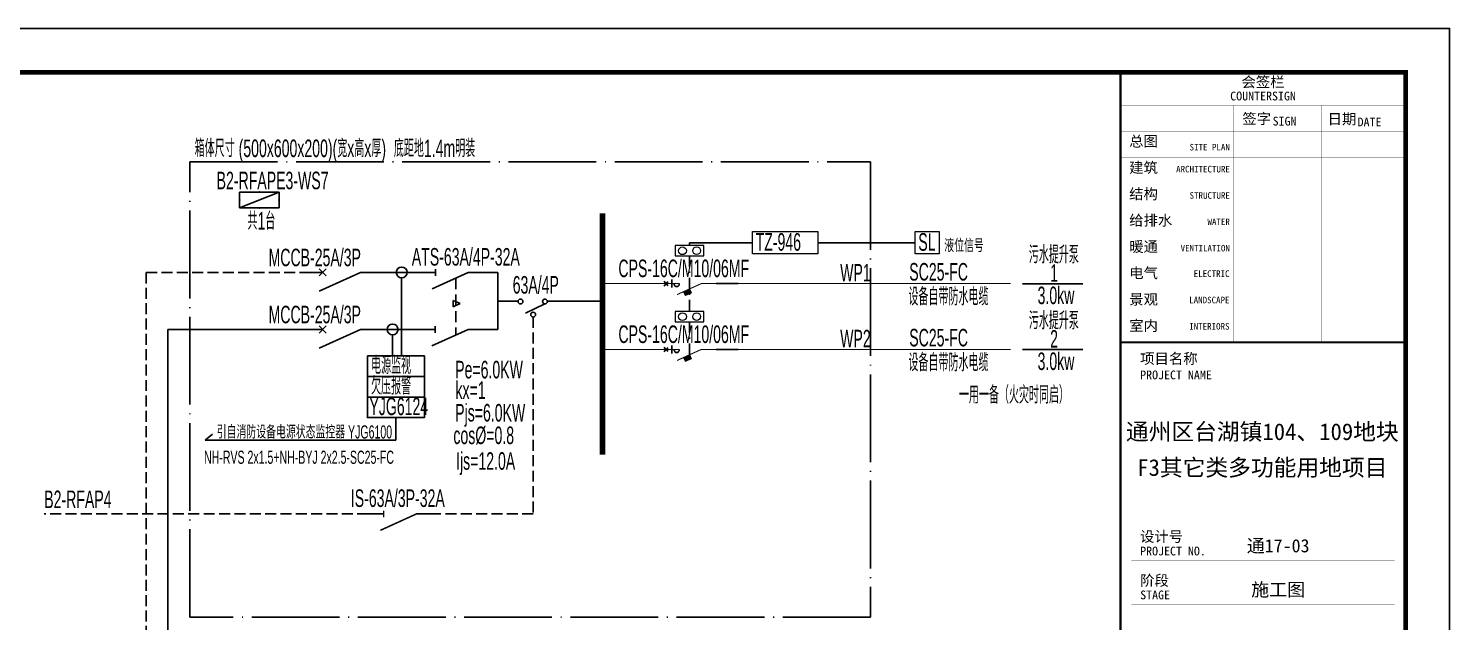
# Model space of a CAD drawing. Extents: x 776418 to 2076422, y -1170708 to 498544.
# Drawn here: x 960562 to 992943, y -971179 to -957669 of the extents above; entities that cross this region are included whole.
import ezdxf
from ezdxf.enums import TextEntityAlignment as Align

# ---------------------------------------------------------------- set-up
doc = ezdxf.new("R2010")
doc.units = 0
doc.header["$LTSCALE"] = 1000
doc.header["$MEASUREMENT"] = 0
for name, pattern in [('CONTINOUS', [0]), ('DASH', [0.35, 0.25, -0.1]), ('DASHDOT2', [0.5, 0.25, -0.125, 0, -0.125]), ('DOTE', [2.42, 2, -0.2, 0.02, -0.2]), ('HIDDEN', [0.375, 0.25, -0.125])]:
    doc.linetypes.add(name, pattern=pattern)
doc.layers.get('0').update_dxf_attribs({"linetype": 'CONTINUOUS'})
for name, color, linetype in [('D-TEXT', 7, 'CONTINUOUS'), ('DIM-动力', 3, 'CONTINUOUS'), ('DQ', 255, 'CONTINOUS'), ('ELEMENT', 3, 'CONTINUOUS'), ('EQUIP-动力', 3, 'CONTINUOUS'), ('EQUIP-箱柜', 3, 'CONTINUOUS'), ('SHEET_LINE', 6, 'CONTINUOUS'), ('SHEET_TEXT', 7, 'CONTINUOUS'), ('TEL_TITLE', 7, 'CONTINUOUS'), ('WIRE-母线', 6, 'CONTINUOUS'), ('WIRE-照明', 1, 'CONTINUOUS'), ('WIRE-系统', 4, 'CONTINUOUS'), ('WIRE-通讯', 4, 'CONTINUOUS'), ('字', 7, 'CONTINUOUS')]:
    doc.layers.add(name, color=color, linetype=linetype)
doc.layers.add('层1', color=7, linetype='CONTINUOUS', lineweight=0)
doc.styles.add('_JD', font='ros.shx', dxfattribs={"width": 0.8, "bigfont": 'JD.shx'})
doc.styles.add('_TCH_LABEL', font='COMPLEX', dxfattribs={"bigfont": 'GBCBIG'})
doc.styles.add('DIM_FONT', font='SIMPLEX', dxfattribs={"width": 0.7, "bigfont": 'GBCBIG'})
doc.styles.get("Standard").update_dxf_attribs({"font": 'gbenor.shx', "bigfont": 'gbcbig.shx'})
doc.styles.add('华文细黑', font='STXIHEI.TTF')

# ---------------------------------------------------------------- blocks, each defined once
blk = doc.blocks.new('$element$00000596')
at = {"const_width": 0.0233}
for points in [[(0, 0), (0, -0.25)], [(-0.25, -0.2), (0, -0.75), (0, -1)]]:
    blk.add_lwpolyline(points, dxfattribs=at)
blk.add_arc((-0.008, -0.192), 0.0589, 81.8699, 278.1301)
at = {"flags": 9}
blk.add_attdef('S', (0, 0), '', height=0.00000667, dxfattribs=at)
blk = doc.blocks.new('KBO')
at = {"lineweight": 30}
for p, q in [((-1003, -47), (-1097, 47)), ((-1097, -47), (-1003, 47))]:
    blk.add_line(p, q, dxfattribs=at)
at = {"color": 2, "lineweight": 25}
blk.add_line((-921, 91), (-921, -91), dxfattribs=at)
at = {"color": 2}
for p, q in [((-644, -187), (-514, -129)), ((-641, -193), (-511, -135)), ((-638, -199), (-509, -141)), ((-636, -205), (-506, -147)), ((-633, -211), (-503, -153)), ((-630, -217), (-501, -159)), ((-628, -222), (-498, -165)), ((-625, -228), (-495, -171)), ((-623, -234), (-493, -177)), ((-620, -240), (-490, -182)), ((-617, -246), (-487, -188)), ((-615, -252), (-485, -194)), ((-612, -258), (-482, -200)), ((-609, -264), (-480, -206))]:
    blk.add_line(p, q, dxfattribs=at)
blk.add_lwpolyline([(-645, -183), (-515, -125), (-478, -210), (-608, -268)], close=True)
at = {"layer": 'ELEMENT', "xscale": 999.9899999999907, "yscale": 999.9899999999907, "zscale": 999.9899999999907, "rotation": 90}
blk.add_blockref('$element$00000596', (-1000, 0), dxfattribs=at)
blk = doc.blocks.new('M_M8')
for p, q in [((-0.25, -0.2), (0, -0.75)), ((0.05, -0.25), (-0.05, -0.25))]:
    blk.add_line(p, q)
for points in [[(0, 0), (0, -0.25)], [(0, -0.75), (0, -1)]]:
    blk.add_lwpolyline(points)
at = {"style": 'DIM_FONT', "width": 0.8, "flags": 9}
blk.add_attdef('S', (0.25, -0.5), '', height=0.2, dxfattribs=at)
blk = doc.blocks.new('M_M7')
for p, q in [((-0.25, -0.2), (0, -0.75)), ((-0.047, -0.297), (0.047, -0.203)), ((-0.047, -0.203), (0.047, -0.297))]:
    blk.add_line(p, q)
for points in [[(0, 0), (0, -0.25)], [(0, -0.75), (0, -1)]]:
    blk.add_lwpolyline(points)
at = {"width": 0.8, "flags": 9}
blk.add_attdef('S', (0.25, -0.5), '', height=0.2, dxfattribs=at)
blk = doc.blocks.new('$equip$00001416')
for p, q in [((0.75, 0.6), (-0.75, 0.6)), ((-0.75, 0), (0.75, 0.6)), ((-0.75, 0.6), (-0.75, 0)), ((0.75, 0), (0.75, 0.6)), ((-0.75, 0), (0.75, 0))]:
    blk.add_line(p, q)
for p in [(0, 0.6), (-0.75, 0.3), (0, 0), (0.75, 0.3)]:
    blk.add_point(p)
at = {"style": '_TCH_LABEL', "flags": 9}
blk.add_attdef('A', (0, 0), '', height=0.00002, dxfattribs=at)
blk = doc.blocks.new('$element$00000578')
at = {"const_width": 0.0233}
for points in [[(0, 0), (0, -0.25)], [(0, -1), (0, -0.75), (-0.25, -0.2)], [(-0.05, -0.25), (0.05, -0.25)]]:
    blk.add_lwpolyline(points, dxfattribs=at)
at = {"flags": 9}
blk.add_attdef('S', (0, 0), '', height=0.00000667, dxfattribs=at)
blk = doc.blocks.new('A$C00115E70')
at = {"layer": 'WIRE-通讯', "ltscale": 0.001}
blk.add_lwpolyline([(-84100, 59400), (0, 59400), (0, 0), (-84100, 0)], close=True, dxfattribs=at)
blk = doc.blocks.new('A$C51FB5BAD')
at = {"layer": 'SHEET_LINE', "const_width": 50}
for points in [[(-6500, 0), (-6500, -6150), (0, -6150), (0, 0)], [(-6500, -57400), (0, -57400), (0, -6150), (-6500, -6150)]]:
    blk.add_lwpolyline(points, close=True, dxfattribs=at)
at = {"layer": 'SHEET_LINE', "const_width": 5}
for points in [[(-6500, -750), (0, -750)], [(-3914, -750), (-3914, -6150)], [(-1910, -750), (-1910, -6150)], [(-6500, -1350), (0, -1350)], [(-6500, -1950), (0, -1950)], [(-6500, -2550), (0, -2550)], [(-6500, -3150), (0, -3150)], [(-6500, -3750), (0, -3750)], [(-6500, -4350), (0, -4350)], [(-6500, -4950), (0, -4950)], [(-6500, -4950), (0, -4950)], [(-6500, -5550), (0, -5550)], [(-6500, -6150), (0, -6150)], [(-6250, -11113), (-250, -11113)], [(-6250, -12113), (-250, -12113)]]:
    blk.add_lwpolyline(points, dxfattribs=at)
at = {"layer": 'SHEET_TEXT', "style": '华文细黑'}
for s, height, p in [('会签栏', 240, (-3250, -100)), ('COUNTERSIGN', 200, (-3250, -440))]:
    blk.add_text(s, height=height, dxfattribs=at).set_placement(p, align=Align.TOP_CENTER)
for s, height, p in [('签字', 240, (-3722, -937)), ('日期', 240, (-1779, -942)), ('SIGN', 200, (-3032, -1012)), ('DATE', 200, (-1096, -1030)), ('总图', 240, (-6300, -1450)), ('建筑', 240, (-6300, -2050)), ('结构', 240, (-6300, -2650)), ('给排水', 240, (-6300, -3250)), ('暖通', 240, (-6300, -3850)), ('电气', 240, (-6300, -4450)), ('景观', 240, (-6300, -5050)), ('室内', 240, (-6300, -5650)), ('项目名称', 240, (-6050, -6400)), ('PROJECT NAME', 200, (-6050, -6792)), ('设计号', 240, (-6054, -10452)), ('PROJECT NO.', 200, (-6050, -10803)), ('阶段', 240, (-6050, -11453)), ('STAGE', 200, (-6050, -11803))]:
    blk.add_text(s, height=height, dxfattribs=at).set_placement(p, align=Align.TOP_LEFT)
for s, p in [('SITE PLAN', (-4006, -1630)), ('ARCHITECTURE', (-4006, -2130)), ('STRUCTURE', (-4006, -2730)), ('WATER', (-4006, -3330)), ('VENTILATION', (-4006, -3930)), ('ELECTRIC', (-4014, -4511)), ('LANDSCAPE', (-4014, -5111)), ('INTERIORS', (-4014, -5711))]:
    blk.add_text(s, height=150, dxfattribs=at).set_placement(p, align=Align.TOP_RIGHT)
at = {"layer": '字', "width": 78154.16, "attachment_point": 5, "style": '华文细黑'}
for s, insert, char_height in [('通州区台湖镇104、109地块', (-3267, -8206), 380), ('F3其它类多功能用地项目', (-3267, -9023), 380), ('通17-03', (-2906, -10797), 300), ('施工图', (-2906, -11797), 300)]:
    blk.add_mtext(s, dxfattribs=dict(at, insert=insert, char_height=char_height))

msp = doc.modelspace()

# ---------------------------------------------------------------- linework, layer by layer
at = {"linetype": 'DOTE'}
for p, q in [((964240, -960709), (979750, -960709)), ((964240, -971077), (964240, -960709)), ((979750, -960709), (979750, -971077)), ((979750, -971077), (964240, -971077))]:
    msp.add_line(p, q, dxfattribs=at)
at = {"color": 1, "lineweight": 25}
for p, q in [((976736, -963482), (976232, -963482)), ((976736, -964982), (976232, -964982))]:
    msp.add_line(p, q, dxfattribs=at)
at = {"color": 7, "linetype": 'DASH'}
for p, q in [((972062, -964242), (972062, -968726)), ((968655, -968726, 0), (960922, -968726)), ((972062, -968726), (969405, -968726))]:
    msp.add_line(p, q, dxfattribs=at)
at = {"lineweight": 0}
msp.add_lwpolyline([(980764, -962298), (981315, -962298), (981315, -962804), (980764, -962804)], close=True, dxfattribs=at)
at = {"layer": 'D-TEXT'}
for p, q in [((983211, -963483), (984590, -963483)), ((983211, -964983), (984590, -964983))]:
    msp.add_line(p, q, dxfattribs=at)
at = {"layer": 'DIM-动力', "ltscale": 0.001}
msp.add_lwpolyline([(908843, -1017069), (992943, -1017069), (992943, -957669), (908843, -957669)], close=True, dxfattribs=at)
at = {"layer": 'DQ'}
for p, q in [((969062, -963351), (969062, -965129)), ((968859, -965129), (968859, -964651)), ((968936, -966532), (968936, -967046)), ((964591, -967046), (964756, -966912)), ((968936, -967046), (964591, -967046))]:
    msp.add_line(p, q, dxfattribs=at)
for points in [[(968287, -965129), (969586, -965129), (969586, -965597), (968287, -965597)], [(968287, -965597), (969586, -965597), (969586, -966065), (968287, -966065)], [(968287, -966065), (969586, -966065), (969586, -966532), (968287, -966532)]]:
    msp.add_lwpolyline(points, close=True, dxfattribs=at)
for centre in [(969068, -963227), (968859, -964526)]:
    msp.add_circle(centre, 124, dxfattribs=at)
at = {"layer": 'ELEMENT'}
msp.add_line((972331, -963943), (971889, -964158), dxfattribs=at)
at = {"layer": 'EQUIP-动力'}
for centre in [(971775, -963888), (972331, -963888), (972062, -964187)]:
    msp.add_circle(centre, 55, dxfattribs=at)
at = {"layer": 'TEL_TITLE'}
msp.add_lwpolyline([(908843, -1017069), (992943, -1017069), (992943, -957669), (908843, -957669)], close=True, dxfattribs=at)
at = {"layer": 'TEL_TITLE', "const_width": 100}
msp.add_lwpolyline([(911343, -1016069), (991943, -1016069), (991943, -958669), (911343, -958669)], close=True, dxfattribs=at)
at = {"layer": 'WIRE-母线', "const_width": 133}
msp.add_lwpolyline([(973641, -961878), (973641, -967378)], dxfattribs=at)
at = {"layer": 'WIRE-照明', "linetype": 'DASH'}
for q in [(963242, -980150), (966840, -963227)]:
    msp.add_line((963242, -963227), q, dxfattribs=at)
at = {"layer": 'WIRE-照明'}
for p, q in [((969752, -963227), (968384, -963227)), ((970960, -963227), (971256, -963227)), ((971256, -963227), (971256, -964526)), ((970241, -963863), (970241, -964011)), ((970241, -963863), (970400, -963937)), ((970241, -964011), (970400, -963937)), ((963742, -964526), (963742, -980150)), ((966840, -964526), (963742, -964526)), ((969756, -964526), (968388, -964526)), ((970954, -964526), (971256, -964526))]:
    msp.add_line(p, q, dxfattribs=at)
at = {"layer": 'WIRE-照明', "linetype": 'HIDDEN'}
msp.add_line((970302, -963356), (970302, -964655), dxfattribs=at)
at = {"layer": 'WIRE-照明', "linetype": 'Continuous'}
for p, q in [((971258, -963879), (971721, -963879)), ((972385, -963879), (973643, -963879))]:
    msp.add_line(p, q, dxfattribs=at)
at = {"layer": 'WIRE-系统', "const_width": 23.3}
for points in [[(973641, -963482), (975141, -963482)], [(976141, -963482), (979750, -963482)], [(979750, -963482), (982946, -963482)], [(973641, -964982), (975141, -964982)], [(976141, -964982), (979750, -964982)], [(979750, -964982), (982946, -964982)]]:
    msp.add_lwpolyline(points, dxfattribs=at)
at = {"layer": '层1', "color": 4, "linetype": 'DASHDOT2', "lineweight": -3, "ltscale": 500}
for p, q in [((977057, -962550), (975626, -962549)), ((980764, -962551), (978547, -962550))]:
    msp.add_line(p, q, dxfattribs=at)
at = {"layer": '层1', "color": 4, "linetype": 'DASHDOT2', "lineweight": -3}
for p, q in [((975626, -962549), (975626, -962617)), ((975626, -962849), (975625, -964117)), ((975626, -964349), (975625, -965108))]:
    msp.add_line(p, q, dxfattribs=at)
at = {"layer": '层1', "color": 6, "lineweight": 15}
msp.add_lwpolyline([(977057, -962296), (978547, -962296), (978547, -962803), (977057, -962803)], close=True, dxfattribs=at)
at = {"layer": '层1', "color": 2, "linetype": 'Continuous', "lineweight": 15}
for points in [[(975301, -962849), (975951, -962849), (975951, -962617), (975301, -962617)], [(975301, -964349), (975951, -964349), (975951, -964117), (975301, -964117)]]:
    msp.add_lwpolyline(points, close=True, dxfattribs=at)
for centre in [(975465, -962734), (975788, -962732), (975465, -964234), (975788, -964232)]:
    msp.add_circle(centre, 87.9, dxfattribs=at)

# ---------------------------------------------------------------- block references
msp.add_blockref('A$C51FB5BAD', (991943, -958669))
at = {"layer": 'DQ', "xscale": 1500, "yscale": 1500, "zscale": 1500, "rotation": 90}
for p in [(969460, -963227), (969454, -964526)]:
    msp.add_blockref('M_M8', p, dxfattribs=at)
at = {"layer": 'ELEMENT'}
for name, p, xscale, yscale, zscale, rotation in [('M_M7', (966840, -963227), 1714.285714285681, 1714.285714285681, 1714.285714285681, 90), ('M_M7', (966840, -964526), 1714.285714285681, 1714.285714285681, 1714.285714285681, 90), ('$element$00000578', (968280, -968726, 0), 1500, 1500, 1500, 89.99998106746375)]:
    msp.add_blockref(name, p, dxfattribs=dict(at, xscale=xscale, yscale=yscale, zscale=zscale, rotation=rotation))
at = {"layer": 'EQUIP-箱柜', "ltscale": 0.001, "xscale": 600, "yscale": 600, "zscale": 600}
msp.add_blockref('$equip$00001416', (965825, -961758), dxfattribs=at)
at = {"layer": 'WIRE-通讯', "ltscale": 0.001}
msp.add_blockref('A$C00115E70', (992943, -1017069), dxfattribs=at)
at = {"layer": '层1', "color": 4, "lineweight": -3}
for p in [(976141, -963482), (976141, -964982)]:
    msp.add_blockref('KBO', p, dxfattribs=at)

# ---------------------------------------------------------------- texts
at = {"layer": 'D-TEXT', "style": '_JD', "width": 0.6}
for s, height, p in [('箱体尺寸 (500x600x200)(宽x高x厚)  底距地1.4m明装', 400, (964350, -960600)), ('B2-RFAPE3-WS7', 400, (964850, -961332)), ('共1台', 400, (965553, -962253)), ('TZ-946', 400, (977131, -962732)), ('SL', 400, (980838, -962733)), ('MCCB-25A/3P', 400, (966034, -963086)), ('ATS-63A/4P-32A', 400, (969297, -963071, -2980)), ('液位信号', 300, (981430, -962765)), ('污水提升泵', 400, (983356, -963023)), ('CPS-16C/M10/06MF', 400, (974005, -963334)), ('SC25-FC', 400, (980632, -963412)), ('63A/4P', 400, (971596, -963709)), ('WP1', 400, (979058, -963433)), ('1', 400, (983842, -963440)), ('设备自带防水电缆', 400, (980613, -963977)), ('3.0kw', 400, (983556, -963949)), ('MCCB-25A/3P', 400, (966034, -964385)), ('污水提升泵', 400, (983356, -964523)), ('CPS-16C/M10/06MF', 400, (974005, -964834)), ('WP2', 400, (979058, -964933)), ('SC25-FC', 400, (980632, -964912)), ('2', 400, (983842, -964940)), ('电源监视', 400, (968369, -965541, 37)), ('Pe=6.0KW', 400, (970286, -965640)), ('设备自带防水电缆', 400, (980613, -965477)), ('3.0kw', 400, (983556, -965449)), ('欠压报警', 400, (968369, -966009, 37)), ('kx=1', 400, (970292, -966109)), ('一用一备（火灾时同启）', 400, (981763, -966214)), ('YJG6124', 400, (968332, -966477, 37)), ('Pjs=6.0KW', 400, (970286, -966622)), ('引自消防设备电源状态监控器 YJG6100 ', 300, (964853, -967010)), ('cos%%C=0.8', 400, (970245, -967136)), ('NH-RVS 2x1.5+NH-BYJ 2x2.5-SC25-FC ', 300, (964564, -967586)), ('Ijs=12.0A', 400, (970306, -967721)), ('B2-RFAP4', 400, (960922, -968594)), ('IS-63A/3P-32A', 400, (967908, -968568, 0))]:
    msp.add_text(s, height=height, rotation=360, dxfattribs=at).set_placement(p)

doc.saveas('drawing.dxf')
